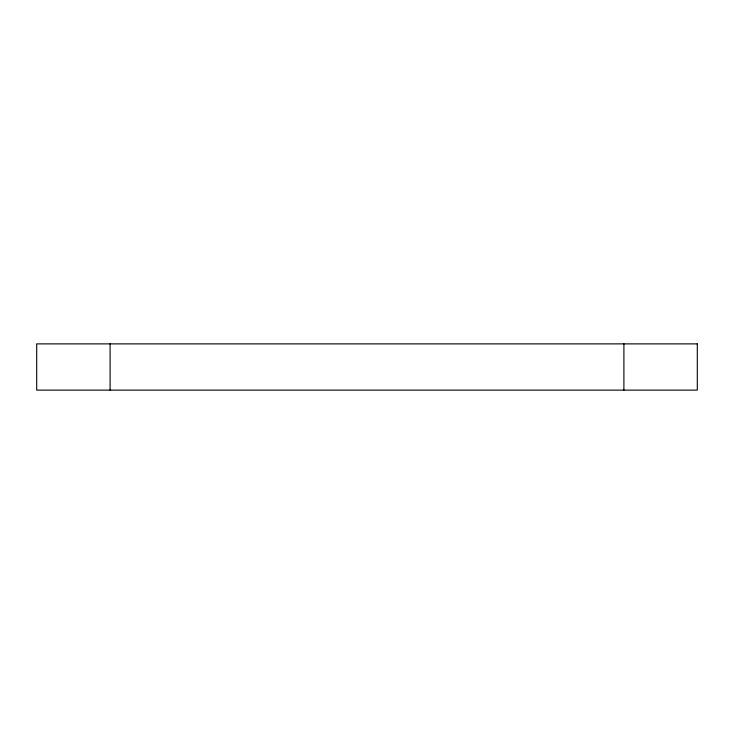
<?xml version="1.0" encoding="UTF-8"?>
<svg xmlns="http://www.w3.org/2000/svg" width="734" height="734" viewBox="0 0 734 734"><rect width="100%" height="100%" fill="white"/><g stroke="black" fill="none" stroke-linecap="round" stroke-linejoin="round"><path stroke-width="1.1" d="M623.9 343.879L623.9 390.121M110.1 343.879L110.1 390.121M697.3 343.879L36.7 343.879L36.7 390.121L697.3 390.121L697.3 343.879"/></g></svg>
